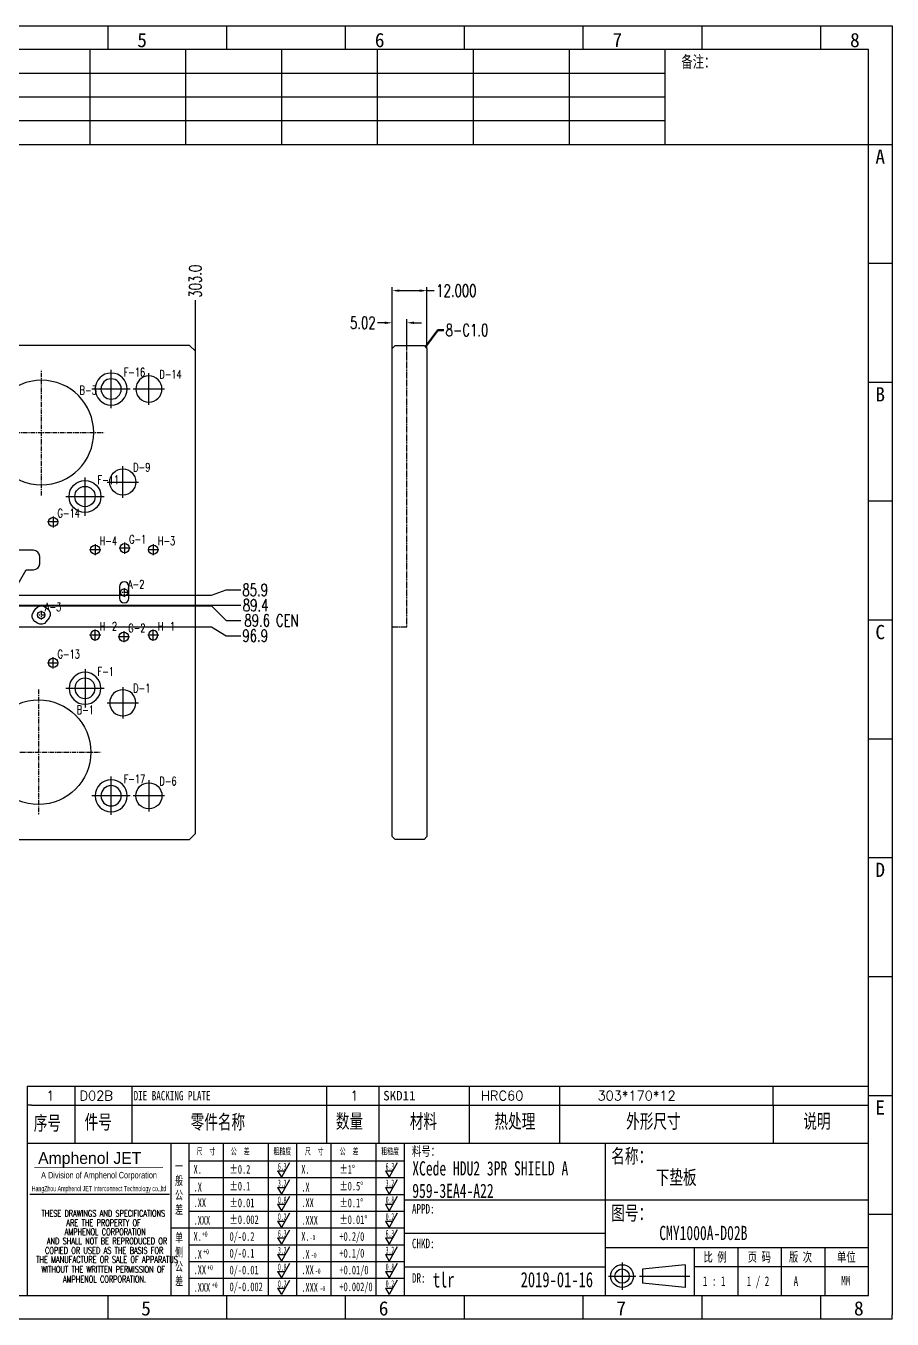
# Model space of a CAD drawing. Header units: millimetres. Extents: x -2852 to 5627, y -2271 to 1849.
# Drawn here: x 4678.4 to 4976.7, y -2270.9 to -1825.8 of the extents above; entities that cross this region are included whole.
import ezdxf
from ezdxf.enums import TextEntityAlignment as Align

# ---------------------------------------------------------------- set-up
doc = ezdxf.new("R2010")
doc.units = ezdxf.units.MM
doc.header["$PDSIZE"] = 3
for name, pattern in [('CENTER', [50.8, 31.75, -6.35, 6.35, -6.35]), ('CENTER2', [1.125, 0.75, -0.125, 0.125, -0.125]), ('DASHED2', [9.525, 6.35, -3.175])]:
    doc.linetypes.add(name, pattern=pattern)
for name, color, linetype in [('1', 7, 'Continuous'), ('11', 4, 'DASHED2'), ('41', 1, 'Continuous'), ('51', 1, 'CENTER2'), ('D02', 67, 'Continuous')]:
    doc.layers.add(name, color=color, linetype=linetype)
doc.styles.add('CH', font='仿宋_GB2312_0.ttf')
doc.styles.add('jet01', font='simplex.shx', dxfattribs={"width": 0.7, "bigfont": 'hztxt.shx'})
doc.styles.add('jet02', font='simplex.shx', dxfattribs={"width": 0.7})
doc.styles.add('SIMPLEX', font='SIMPLEX')
doc.styles.get("Standard").update_dxf_attribs({"font": '仿宋_GB2312_0.ttf', "width": 0.7})
doc.styles.add('TEXTSTYLE_1', font='TRIUMB.TTF')
doc.styles.add('TEXTSTYLE_2', font='TRIUM.TTF')
doc.styles.add('tk', font='', dxfattribs={"width": 0.7})
doc.styles.add('tk 2', font='仿宋_GB2312_0.ttf', dxfattribs={"width": 0.65})
doc.styles.add('tk 4', font='simplex.shx', dxfattribs={"width": 0.65, "bigfont": 'bigfont.shx'})
doc.styles.get('tk').set_extended_font_data('NSimSun')
doc.dimstyles.new('jet02', dxfattribs={"dimtxt": 3.5, "dimasz": 2.1, "dimexe": 1, "dimexo": 0, "dimgap": 0.5, "dimtad": 0, "dimtoh": 1, "dimdec": 3, "dimzin": 9, "dimdsep": 46, "dimtxsty": 'jet02', "dimcen": 0, "dimclrt": 256, "dimazin": 2, "dimtfac": 1, "dimtdec": 3, "dimtofl": 0, "dimtmove": 0, "dimatfit": 1, "dimfxl": 0, "dimarcsym": 0})

# ---------------------------------------------------------------- blocks, each defined once
blk = doc.blocks.new('A3-N')
at = {"layer": '1', "color": 1}
for p, q in [((0, 296.73), (420, 296.73)), ((240, 291.27), (240, 296.73)), ((267.27, 291.27), (267.27, 296.73)), ((294.55, 291.27), (294.55, 296.73)), ((321.82, 291.27), (321.82, 296.73)), ((349.09, 291.27), (349.09, 296.73)), ((376.36, 291.27), (376.36, 296.73)), ((403.64, 291.27), (403.64, 296.73)), ((420, 296.73), (420, 1)), ((420, 269.45), (414.55, 269.45)), ((420, 242.18), (414.55, 242.18)), ((420, 214.91), (414.55, 214.91)), ((420, 187.64), (414.55, 187.64)), ((420, 160.36), (414.55, 160.36)), ((420, 133.09), (414.55, 133.09)), ((420, 105.82), (414.55, 105.82)), ((420, 78.55), (414.55, 78.55)), ((420, 51.27), (414.55, 51.27)), ((222.45, 49.09), (221.45, 49.09)), ((221.45, 49.09), (221.45, 40.36)), ((222.45, 49.09), (414.55, 49.09)), ((232.36, 49.09), (232.36, 40.36)), ((245.45, 49.09), (245.45, 40.36)), ((290.18, 49.09), (290.18, 40.36)), ((302.18, 49.09), (302.18, 40.36)), ((322.91, 49.09), (322.91, 40.36)), ((343.64, 49.09), (343.64, 40.36)), ((392.73, 40.36), (392.73, 49.09)), ((258.55, 40.36), (258.55, 5.44)), ((266.45, 40.36), (266.45, 5.44)), ((276.78, 40.36), (276.78, 5.45)), ((291.18, 40.36), (291.18, 5.45)), ((301.51, 40.37), (301.51, 5.46)), ((308.01, 40.36), (308.01, 5.45)), ((354.09, 40.36), (354.09, 5.45)), ((308.01, 32.39), (258.55, 32.39)), ((308.01, 28.54), (258.55, 28.54)), ((414.55, 27.27), (308.01, 27.27)), ((308.01, 24.69), (258.55, 24.69)), ((420, 24), (414.55, 24)), ((354.09, 19.63), (308.01, 19.63)), ((308.01, 16.99), (258.55, 16.99)), ((414.55, 16.36), (354.09, 16.36)), ((374.55, 16.36), (374.55, 5.45)), ((384.55, 16.36), (384.55, 5.45)), ((394.55, 16.36), (394.55, 5.45)), ((404.55, 16.36), (404.55, 5.45)), ((308.01, 13.14), (258.55, 13.14)), ((308.01, 11.99), (354.09, 11.99)), ((372.51, 12.49), (362.69, 11.5)), ((372.51, 12.49), (372.51, 7.25)), ((414.55, 12), (374.55, 12)), ((308.01, 9.29), (258.55, 9.29)), ((362.69, 11.5), (362.69, 8.23)), ((372.51, 7.25), (362.69, 8.23)), ((240, 0), (240, 5.45)), ((267.27, 0), (267.27, 5.45)), ((294.55, 0), (294.55, 5.45)), ((321.82, 0), (321.82, 5.45)), ((349.09, 0), (349.09, 5.45)), ((376.36, 0), (376.36, 5.45)), ((403.64, 0), (403.64, 5.45)), ((420, 0), (1, 0)), ((420, 0), (420, 1))]:
    blk.add_line(p, q, dxfattribs=at)
at = {"layer": '1'}
for p, q in [((414.55, 278.18), (414.55, 284.73)), ((221.45, 40.36), (221.45, 5.45)), ((221.45, 40.36), (414.55, 40.36)), ((221.45, 40.36), (414.55, 40.36)), ((254.41, 40.36), (254.41, 5.45)), ((283.28, 40.36), (283.28, 5.45)), ((308.01, 36.24), (258.55, 36.24)), ((222.08, 28.67), (254.12, 28.67)), ((308.01, 20.84), (254.41, 20.84))]:
    blk.add_line(p, q, dxfattribs=at)
at = {"layer": '1', "color": 1, "ltscale": 0.05}
for p, q in [((281.68, 35.84), (279.79, 32.56)), ((306.41, 35.84), (304.52, 32.56)), ((278.93, 34.04), (279.79, 32.56)), ((278.93, 34.04), (280.65, 34.04)), ((303.66, 34.05), (304.52, 32.56)), ((303.66, 34.05), (305.38, 34.05)), ((278.93, 30.19), (279.79, 28.71)), ((278.93, 30.19), (280.65, 30.19)), ((281.68, 31.99), (279.79, 28.71)), ((303.66, 30.2), (305.38, 30.2)), ((303.66, 30.2), (304.52, 28.71)), ((306.41, 31.99), (304.52, 28.71)), ((281.68, 28.14), (279.79, 24.86)), ((306.41, 28.14), (304.52, 24.86)), ((278.93, 26.34), (279.79, 24.86)), ((278.93, 26.34), (280.65, 26.34)), ((281.68, 24.29), (279.79, 21.01)), ((303.66, 26.35), (304.52, 24.86)), ((303.66, 26.35), (305.38, 26.35)), ((306.41, 24.29), (304.52, 21.01)), ((278.93, 22.49), (280.65, 22.49)), ((278.93, 22.49), (279.79, 21.01)), ((303.66, 22.5), (305.38, 22.5)), ((303.66, 22.5), (304.52, 21.01)), ((278.93, 18.66), (279.79, 17.17)), ((278.93, 18.66), (280.65, 18.66)), ((281.68, 20.45), (279.79, 17.17)), ((303.66, 18.66), (304.52, 17.18)), ((303.66, 18.66), (305.38, 18.66)), ((306.41, 20.46), (304.52, 17.18)), ((281.68, 16.6), (279.79, 13.32)), ((306.41, 16.61), (304.52, 13.33)), ((278.93, 14.81), (280.65, 14.81)), ((278.93, 14.81), (279.79, 13.32)), ((281.68, 12.75), (279.79, 9.47)), ((303.66, 14.81), (305.38, 14.81)), ((303.66, 14.81), (304.52, 13.33)), ((306.41, 12.76), (304.52, 9.48)), ((278.93, 10.96), (279.79, 9.47)), ((278.93, 10.96), (280.65, 10.96)), ((303.66, 10.96), (304.52, 9.48)), ((303.66, 10.96), (305.38, 10.96)), ((306.41, 8.91), (304.52, 5.63)), ((278.93, 7.11), (279.79, 5.62)), ((278.93, 7.11), (280.65, 7.11)), ((281.68, 8.9), (279.79, 5.62)), ((303.66, 7.11), (305.38, 7.11)), ((303.66, 7.11), (304.52, 5.63))]:
    blk.add_line(p, q, dxfattribs=at)
at = {"layer": '1', "color": 1, "ltscale": 0.1}
for p, q in [((358.01, 13.02), (358.01, 6.71)), ((354.86, 9.87), (361.17, 9.87)), ((362.03, 9.87), (373.54, 9.87))]:
    blk.add_line(p, q, dxfattribs=at)
at = {"layer": '1'}
blk.add_lwpolyline([(221.45, 5.45), (414.55, 5.45), (414.55, 291.27), (5.45, 291.27), (5.45, 5.45), (414.55, 5.45)], dxfattribs=at)
at = {"layer": '1', "color": 7, "linetype": 'Continuous', "const_width": 0.123}
blk.add_lwpolyline([(223.11, 34.74), (252.6, 34.76)], dxfattribs=at)
at = {"layer": '1', "color": 1}
for radius in [2.62, 1.64]:
    blk.add_circle((358.01, 9.87), radius, dxfattribs=at)
at = {"layer": '41'}
for p, q in [((235.82, 291.27), (235.82, 269.45)), ((257.82, 291.27), (257.82, 269.45)), ((279.82, 291.27), (279.82, 269.45)), ((301.82, 291.27), (301.82, 269.45)), ((323.82, 291.27), (323.82, 269.45)), ((345.82, 291.27), (345.82, 269.45)), ((367.82, 291.27), (367.82, 269.45)), ((367.82, 285.82), (5.45, 285.82)), ((367.82, 280.36), (5.45, 280.36)), ((367.82, 274.91), (5.45, 274.91)), ((414.55, 269.45), (5.45, 269.45))]:
    blk.add_line(p, q, dxfattribs=at)
at = {"layer": '1', "color": 1}
for s, p in [('5', (247.82, 295.11)), ('6', (302.36, 295.11)), ('7', (356.91, 295.11)), ('8', (411.45, 295.11)), ('5', (248.72, 4.11)), ('6', (303.26, 4.11)), ('7', (357.81, 4.11)), ('8', (412.35, 4.11))]:
    blk.add_text(s, height=3.27, dxfattribs=at).set_placement(p, align=Align.TOP_CENTER)
at = {"layer": '1', "style": 'tk', "width": 0.7}
blk.add_text('备注：', height=2.727, dxfattribs=at).set_placement((375.51, 288.55), align=Align.MIDDLE)
at = {"layer": '1', "color": 1}
for s, p in [('A', (418.37, 268.36)), ('B', (418.37, 213.82)), ('C', (418.37, 159.27)), ('D', (418.37, 104.73)), ('E', (418.37, 50.18))]:
    blk.add_text(s, height=3.27, dxfattribs=at).set_placement(p, align=Align.TOP_RIGHT)
at = {"layer": '1', "color": 1, "style": 'tk 2', "width": 0.7}
for s, height, p in [('数量', 3.273, (292.3, 43.78)), ('材料', 3.273, (309.27, 43.78)), ('热处理', 3.273, (328.71, 43.78)), ('外形尺寸', 3.273, (358.94, 43.78)), ('说明', 3.273, (399.61, 43.78)), ('序号', 3.273, (222.96, 43.34)), ('件号', 3.273, (234.62, 43.61)), ('零件名称', 3.273, (258.97, 43.61)), ('料号：', 2.182, (309.77, 37.46)), ('名称：', 3.273, (355.52, 35.79)), ('图号：', 3.273, (355.52, 22.7)), ('比 例', 2.182, (376.69, 13.18)), ('页 码', 2.182, (386.85, 13.18)), ('版 次', 2.182, (396.31, 13.18)), ('单位', 2.182, (407.35, 13.18))]:
    blk.add_text(s, height=height, dxfattribs=at).set_placement(p)
at = {"layer": '1', "color": 7, "linetype": 'Continuous', "style": 'TEXTSTYLE_1'}
blk.add_text('Amphenol JET', height=2.7, dxfattribs=at).set_placement((223.96, 35.61))
at = {"layer": '1', "color": 1, "ltscale": 0.05, "style": 'tk 2', "width": 0.5}
for s, p in [('6.3', (279.01, 34.26)), ('6.3', (303.74, 34.27)), ('3.2', (279.01, 30.41)), ('3.2', (303.74, 30.42)), ('0.8', (279.01, 26.56)), ('0.8', (303.74, 26.57)), ('0.2', (279.01, 22.71)), ('0.2', (303.74, 22.72)), ('6.3', (279.01, 18.87)), ('6.3', (303.74, 18.88)), ('3.2', (279.01, 15.02)), ('3.2', (303.74, 15.03)), ('0.8', (279.01, 11.17)), ('0.8', (303.74, 11.18)), ('0.2', (279.01, 7.32)), ('0.2', (303.74, 7.33))]:
    blk.add_text(s, height=1.6, dxfattribs=at).set_placement(p)
at = {"layer": '1', "color": 7, "linetype": 'Continuous'}
for s, height, style, width, p in [('A Division of Amphenol Corporation', 1.5, 'TEXTSTYLE_2', 0.7, (224.64, 32.29)), ('HangZhou Amphenol JET Interconnect Technology co.,ltd ', 1.2, 'TEXTSTYLE_2', 0.6, (222.47, 29.36)), ('THESE DRAWINGS AND SPECIFICATIONS', 1.5, 'tk 4', 0.6, (224.73, 23.52)), ('ARE THE PROPERTY OF', 1.5, 'tk 4', 0.6, (230.45, 21.35)), ('AND SHALL NOT BE REPRODUCED OR', 1.5, 'tk 4', 0.6, (225.95, 17.17)), ('AMPHENOL CORPORATION', 1.5, 'tk 4', 0.6, (230.04, 19.27)), ('COPIED OR USED AS THE BASIS FOR', 1.5, 'tk 4', 0.6, (225.54, 15.02)), ('THE MANUFACTURE OR SALE OF APPARATUS', 1.5, 'tk 4', 0.6, (223.5, 12.92)), ('WITHOUT THE WRITTEN PERMISSION OF', 1.5, 'tk 4', 0.6, (224.73, 10.67)), ('AMPHENOL CORPORATION.', 1.5, 'tk 4', 0.6, (229.63, 8.4))]:
    blk.add_text(s, height=height, dxfattribs=dict(at, style=style, width=width)).set_placement(p)
at = {"layer": '1', "color": 1, "style": 'tk 2', "width": 0.7}
for s, p in [('X.', (259.64, 34.37)), ('%%P0.2', (267.9, 34.37)), ('X.', (284.37, 34.37)), ('%%P1%%D', (293.12, 34.37)), ('.X', (259.64, 30.28)), ('%%P0.1', (267.9, 30.52)), ('.X', (284.37, 30.28)), ('%%P0.5%%D', (293.12, 30.52)), ('.XX', (259.64, 26.71)), ('%%P0.01', (267.9, 26.67)), ('.XX', (284.37, 26.71)), ('%%P0.1%%D', (293.12, 26.67)), ('%%P0.002', (267.9, 22.82)), ('%%P0.01%%D', (293.12, 22.82)), ('.XXX', (259.64, 22.68)), ('.XXX', (284.37, 22.68)), ('X.', (259.64, 18.97)), ('0/-0.2', (267.9, 18.97)), ('X.', (284.37, 18.97)), ('+0.2/0', (293.12, 18.97)), ('.X', (259.64, 14.88)), ('0/-0.1', (267.9, 15.12)), ('.X', (284.37, 14.88)), ('+0.1/0', (293.12, 15.12)), ('.XX', (259.64, 11.31)), ('0/-0.01', (267.9, 11.27)), ('.XX', (284.37, 11.31)), ('+0.01/0', (293.12, 11.27)), ('.XXX', (259.64, 7.28)), ('0/-0.002', (267.9, 7.42)), ('.XXX', (284.37, 7.28)), ('+0.002/0', (293.12, 7.42))]:
    blk.add_text(s, height=2, dxfattribs=at).set_placement(p, align=Align.MIDDLE_LEFT)
at = {"layer": '1', "style": 'tk 2', "width": 0.7}
for s, p in [('APPD:', (309.77, 24.21)), ('CHKD:', (309.77, 16.27)), ('DR:', (309.77, 8.35))]:
    blk.add_text(s, height=2.182, dxfattribs=at).set_placement(p)
at = {"layer": '1', "color": 7, "style": 'tk 2', "width": 0.7}
blk.add_text('MM', height=2.182, dxfattribs=at).set_placement((408.31, 7.75))
at = {"layer": '1', "color": 1, "ltscale": 0.05, "char_height": 1.5, "width": 6.3627, "attachment_point": 1, "style": 'tk 2'}
for s, insert in [('尺  寸', (260.31, 39.25)), ('公  差', (268.17, 39.25)), ('粗糙度', (277.98, 39.25)), ('尺  寸', (285.2, 39.25)), ('公  差', (293.18, 39.25)), ('粗糙度', (302.71, 39.26))]:
    blk.add_mtext(s, dxfattribs=dict(at, insert=insert))
at = {"layer": '1', "ltscale": 0.05, "char_height": 2, "width": 2.5195, "attachment_point": 1, "style": 'tk 2'}
for s, insert in [('一般公差', (255.39, 36.11)), ('单侧公差', (255.39, 19.71))]:
    blk.add_mtext(s, dxfattribs=dict(at, insert=insert))
at = {"layer": '1', "color": 1, "ltscale": 0.05, "char_height": 1.2, "width": 5.1396, "attachment_point": 1, "line_spacing_factor": 0.8, "style": 'tk 2'}
for s, insert in [('+0', (261.58, 20.13)), ('-0', (286.31, 19.33)), ('+0', (261.88, 16.09)), ('-0', (286.61, 15.29)), ('+0', (262.79, 12.45)), ('-0', (287.51, 11.65)), ('+0', (263.87, 8.44)), ('-0', (288.59, 7.64))]:
    blk.add_mtext(s, dxfattribs=dict(at, insert=insert))
at = {"layer": '1', "style": 'tk 2', "width": 0.7}
for tag, p in [('PATR-NO1', (309.84, 32.96)), ('TITLE', (365.74, 30.9)), ('PATR-NO2', (309.84, 27.81)), ('DWG-NO:', (366.54, 18.14))]:
    blk.add_attdef(tag, p, '', height=3.27, dxfattribs=at)
at = {"layer": '1', "color": 1, "style": 'tk 2', "width": 0.7}
for tag, p in [('DRAW', (314.55, 7.27)), ('DATE', (334.72, 7.32))]:
    blk.add_attdef(tag, p, '', height=3.49, dxfattribs=at)
at = {"layer": '1', "style": 'tk 2', "width": 0.7}
for tag, p in [('SCALE', (376.55, 8.73)), ('SHEET', (386.6, 8.72)), ('REV', (397.38, 8.73))]:
    blk.add_attdef(tag, text='', height=2.18, dxfattribs=at).set_placement(p, align=Align.MIDDLE_LEFT)
blk = doc.blocks.new('FB3')
at = {"layer": '1', "color": 1}
for p, q in [((0, 4.36), (193.09, 4.36)), ((0, 4.36), (0, 0)), ((10.91, 4.36), (10.91, 0)), ((24, 4.36), (24, 0)), ((68.73, 4.36), (68.73, 0)), ((80.73, 4.36), (80.73, 0)), ((101.45, 4.36), (101.45, 0)), ((122.18, 4.36), (122.18, 0)), ((171.27, 0), (171.27, 4.36))]:
    blk.add_line(p, q, dxfattribs=at)
at = {"layer": '1'}
for tag, style, p in [('ITEM', 'SIMPLEX', (4.36, 2.18)), ('PARTNO', 'SIMPLEX', (12, 2.18)), ('QTY', 'SIMPLEX', (74.18, 2.18)), ('MATL', 'CH', (81.72, 2.18)), ('FINISH', 'SIMPLEX', (104.17, 2.18)), ('SPEC', 'SIMPLEX', (130.91, 2.18)), ('REMARK', 'SIMPLEX', (174.06, 2.18))]:
    blk.add_attdef(tag, text='', height=2.18, dxfattribs=dict(at, style=style)).set_placement(p, align=Align.MIDDLE_LEFT)
at = {"layer": '1', "style": 'tk', "width": 0.7}
blk.add_attdef('DIE', text='', height=2.18, dxfattribs=at).set_placement((24.43, 2.18), align=Align.MIDDLE_LEFT)
blk = doc.blocks.new('D02-LM8')
at = {"layer": 'D02', "color": 6, "linetype": 'CENTER'}
for p, q in [((1.92, 0), (-1.92, 0)), ((0, 1.92), (0, -1.92))]:
    blk.add_line(p, q, dxfattribs=at)
at = {"layer": 'D02', "linetype": 'Continuous'}
blk.add_circle((0, 0), 1.6, dxfattribs=at)
blk = doc.blocks.new('D02-POST20')
at = {"layer": 'D02', "color": 6, "linetype": 'CENTER', "ltscale": 0.05}
for p, q in [((0, 21.6), (0, -21.6)), ((21.6, 0), (-21.6, 0))]:
    blk.add_line(p, q, dxfattribs=at)
at = {"layer": 'D02', "linetype": 'Continuous', "ltscale": 0.05}
blk.add_circle((0, 0), 18, dxfattribs=at)
blk = doc.blocks.new('D02-LM10')
at = {"layer": 'D02', "color": 6, "linetype": 'CENTER'}
for p, q in [((1.92, 0), (-1.92, 0)), ((0, 1.92), (0, -1.92))]:
    blk.add_line(p, q, dxfattribs=at)
at = {"layer": 'D02', "linetype": 'Continuous'}
blk.add_circle((0, 0), 1.6, dxfattribs=at)
blk = doc.blocks.new('D02-L8')
at = {"layer": 'D02', "color": 6, "linetype": 'CENTER'}
for p, q in [((0, 5.4), (0, -5.4)), ((5.4, 0), (-5.4, 0))]:
    blk.add_line(p, q, dxfattribs=at)
at = {"layer": 'D02', "linetype": 'Continuous'}
blk.add_circle((0, 0), 4.5, dxfattribs=at)
blk = doc.blocks.new('D02-M6')
at = {"layer": 'D02', "color": 6, "linetype": 'CENTER'}
for p, q in [((0, 6.6), (0, -6.6)), ((6.6, 0), (-6.6, 0))]:
    blk.add_line(p, q, dxfattribs=at)
at = {"layer": 'D02', "linetype": 'Continuous'}
for radius in [5.5, 3.5]:
    blk.add_circle((0, 0), radius, dxfattribs=at)
blk = doc.blocks.new('WCS')
at = {"layer": '1', "color": 6, "linetype": 'CENTER', "ltscale": 0.05}
for p, q in [((1.5, 0), (-1.5, 0)), ((0, 1.5), (0, -1.5))]:
    blk.add_line(p, q, dxfattribs=at)
at = {"layer": '1', "linetype": 'Continuous', "ltscale": 0.05}
blk.add_circle((0, 0), 1.25, dxfattribs=at)
blk = doc.blocks.new('*D4997')
at = {"layer": '41', "ltscale": 0.05}
for p, q in [((1809.41, 1198.36), (1942.48, 1198.36)), ((1942.48, 1198.36), (1947.52, 1195.36)), ((1947.52, 1195.36), (1952.56, 1195.36))]:
    blk.add_line(p, q, dxfattribs=at)
at = {"layer": 'Defpoints', "color": 0, "ltscale": 0.05}
for p in [(1633.95, 1295.26), (1809.41, 1198.36), (1952.56, 1195.36)]:
    blk.add_point(p, dxfattribs=at)
at = {"layer": '41', "ltscale": 0.05, "insert": (1957.57, 1195.36), "char_height": 4.2, "attachment_point": 5, "style": 'jet02'}
blk.add_mtext('96.9', dxfattribs=at)
blk = doc.blocks.new('*D4998')
at = {"layer": '41', "ltscale": 0.05}
for p, q in [((1795.13, 1205.66), (1942.48, 1205.66)), ((1942.48, 1205.66), (1947.52, 1200.61)), ((1947.52, 1200.61), (1952.56, 1200.61))]:
    blk.add_line(p, q, dxfattribs=at)
at = {"layer": 'Defpoints', "color": 0, "ltscale": 0.05}
for p in [(1633.95, 1295.26), (1795.13, 1205.66), (1952.56, 1200.61)]:
    blk.add_point(p, dxfattribs=at)
at = {"layer": '41', "ltscale": 0.05, "insert": (1963.17, 1200.61), "char_height": 4.2, "attachment_point": 5, "style": 'jet02'}
blk.add_mtext('89.6{\\C1; CEN }', dxfattribs=at)
blk = doc.blocks.new('*D4999')
at = {"layer": '41', "ltscale": 0.05}
blk.add_line((1814.95, 1205.86), (1952.56, 1205.86), dxfattribs=at)
at = {"layer": 'Defpoints', "color": 0, "ltscale": 0.05}
for p in [(1633.95, 1295.26), (1814.95, 1205.86), (1952.56, 1205.86)]:
    blk.add_point(p, dxfattribs=at)
at = {"layer": '41', "ltscale": 0.05, "insert": (1957.71, 1205.86), "char_height": 4.2, "attachment_point": 5, "style": 'jet02'}
blk.add_mtext('89.4', dxfattribs=at)
blk = doc.blocks.new('*D5000')
at = {"layer": '41', "ltscale": 0.05}
for p, q in [((1942.48, 1209.36), (1947.52, 1211.11)), ((1947.52, 1211.11), (1952.56, 1211.11)), ((1797.55, 1209.36), (1942.48, 1209.36))]:
    blk.add_line(p, q, dxfattribs=at)
at = {"layer": 'Defpoints', "color": 0, "ltscale": 0.05}
for p in [(1633.95, 1295.26), (1952.56, 1211.11), (1797.55, 1209.36)]:
    blk.add_point(p, dxfattribs=at)
at = {"layer": '41', "ltscale": 0.05, "insert": (1957.57, 1211.11), "char_height": 4.2, "attachment_point": 5, "style": 'jet02'}
blk.add_mtext('85.9', dxfattribs=at)
blk = doc.blocks.new('*D5007')
at = {"layer": '41', "ltscale": 0.05}
blk.add_line((1936.95, 1293.26), (1936.95, 1310.86), dxfattribs=at)
at = {"layer": 'Defpoints', "color": 0, "ltscale": 0.05}
for p in [(1936.95, 1310.86), (1633.95, 1295.26), (1936.95, 1293.26)]:
    blk.add_point(p, dxfattribs=at)
at = {"layer": '41', "ltscale": 0.05, "insert": (1936.95, 1317.34), "char_height": 4.2, "attachment_point": 5, "rotation": 90, "style": 'jet02'}
blk.add_mtext('303.0', dxfattribs=at)
blk = doc.blocks.new('*D5011')
at = {"layer": '41', "ltscale": 0.05}
for p, q in [((2004.71, 1294.26), (2004.71, 1315.31)), ((2007.23, 1314.11), (2014.19, 1314.11)), ((2016.71, 1294.26), (2016.71, 1315.31)), ((2016.71, 1314.11), (2019.23, 1314.11))]:
    blk.add_line(p, q, dxfattribs=at)
for points in [[(2007.23, 1314.53), (2007.23, 1313.69), (2004.71, 1314.11)], [(2014.19, 1313.69), (2014.19, 1314.53), (2016.71, 1314.11)]]:
    blk.add_solid(points, dxfattribs=at)
at = {"layer": 'Defpoints', "color": 0, "ltscale": 0.05}
for p in [(2016.71, 1314.11), (2004.71, 1294.26), (2016.71, 1294.26)]:
    blk.add_point(p, dxfattribs=at)
at = {"layer": '41', "ltscale": 0.05, "insert": (2026.83, 1314.11), "char_height": 4.2, "attachment_point": 5, "style": 'jet02'}
blk.add_mtext('12.000', dxfattribs=at)
blk = doc.blocks.new('*D5012')
at = {"layer": '41', "ltscale": 0.05}
for p, q in [((2004.71, 1294.26), (2004.71, 1304.25)), ((2009.73, 1295.26), (2009.73, 1304.25)), ((2002.19, 1303.05), (1999.67, 1303.05)), ((2012.25, 1303.05), (2014.77, 1303.05))]:
    blk.add_line(p, q, dxfattribs=at)
for points in [[(2002.19, 1302.63), (2002.19, 1303.47), (2004.71, 1303.05)], [(2012.25, 1303.47), (2012.25, 1302.63), (2009.73, 1303.05)]]:
    blk.add_solid(points, dxfattribs=at)
at = {"layer": 'Defpoints', "color": 0, "ltscale": 0.05}
for p in [(2004.71, 1303.05), (2009.73, 1295.26), (2004.71, 1294.26)]:
    blk.add_point(p, dxfattribs=at)
at = {"layer": '41', "ltscale": 0.05, "insert": (1994.59, 1303.05), "char_height": 4.2, "attachment_point": 5, "style": 'jet02'}
blk.add_mtext('5.02', dxfattribs=at)

msp = doc.modelspace()

# ---------------------------------------------------------------- hatches: boundary and pattern name
at = {"layer": '41', "ltscale": 0.05}
h = msp.add_hatch(dxfattribs=at)
h.set_pattern_fill('ANSI31', color=256, scale=0.5, style=0)
h.set_pattern_definition([(45, (4433.809, -1935.7575), (-1.122532, 1.122532), [])])
h.paths.add_polyline_path([(4736.809, -2103.7575), (4736.809, -1937.7575), (4734.809, -1935.7575), (4599.404, -1935.7575), (4599.404, -2019.6575, -0.41421356), (4597.404, -2021.6575), (4596.634, -2021.6575), (4596.634, -2025.3575, -1), (4593.334, -2025.3575), (4593.334, -2021.6575), (4589.364, -2021.6575, -0.41421356), (4587.364, -2019.6575), (4587.364, -1935.7575), (4435.809, -1935.7575), (4433.809, -1937.7575), (4433.809, -1981.2575), (4437.809, -1981.2575, -1), (4437.809, -1986.2575), (4433.809, -1986.2575), (4433.809, -2055.2575), (4437.809, -2055.2575, -1), (4437.809, -2060.2575), (4433.809, -2060.2575), (4433.809, -2103.7575), (4435.809, -2105.7575), (4734.809, -2105.7575)], flags=17)
h.paths.add_polyline_path([(4736.809, -2103.7575), (4736.809, -1937.7575), (4734.809, -1935.7575), (4616.804, -1935.7575), (4616.804, -2023.1575, -0.41421356), (4614.804, -2025.1575), (4611.264, -2025.1575), (4611.264, -2030.6575, -0.41421356), (4609.264, -2032.6575), (4606.764, -2032.6575, -0.41421356), (4604.764, -2030.6575), (4604.764, -1935.7575), (4435.809, -1935.7575), (4433.809, -1937.7575), (4433.809, -1981.2575), (4437.809, -1981.2575, -1), (4437.809, -1986.2575), (4433.809, -1986.2575), (4433.809, -2055.2575), (4437.809, -2055.2575, -1), (4437.809, -2060.2575), (4433.809, -2060.2575), (4433.809, -2103.7575), (4435.809, -2105.7575), (4734.809, -2105.7575)], flags=17)

# ---------------------------------------------------------------- linework, layer by layer
at = {"layer": '11', "ltscale": 0.05}
for p, q in [((4809.5802, -2032.6575), (4809.5802, -1935.7575)), ((4804.5602, -2032.6575), (4809.5802, -2032.6575))]:
    msp.add_line(p, q, dxfattribs=at)
at = {"layer": 'D02', "ltscale": 0.05}
for points in [[(4433.809, -2055.2575), (4437.809, -2055.2575, -1), (4437.809, -2060.2575), (4433.809, -2060.2575), (4433.809, -2103.7575), (4435.809, -2105.7575), (4734.809, -2105.7575), (4736.809, -2103.7575), (4736.809, -1937.7575), (4734.809, -1935.7575), (4435.809, -1935.7575), (4433.809, -1937.7575), (4433.809, -1981.2575), (4437.809, -1981.2575, -1), (4437.809, -1986.2575), (4433.809, -1986.2575)], [(4681.109, -2012.9775, 0.41421356), (4683.209, -2010.8775), (4683.209, -2008.3575, 0.41421356), (4681.109, -2006.2575), (4671.309, -2006.2575, 0.41421356), (4668.809, -2008.7575), (4668.809, -2021.7575, 0.41421356), (4671.309, -2024.2575), (4672.959, -2024.2575, 0.54980446), (4674.859, -2021.2631), (4674.859, -2019.369), (4678.5491, -2012.9775)], [(4713.909, -2022.7575), (4713.909, -2018.7575, 1), (4710.709, -2018.7575), (4710.709, -2022.7575, 1)], [(4686.4372, -2029.4496), (4685.4908, -2030.8012, -0.41421356), (4682.4268, -2031.3415), (4681.5257, -2030.7105, -0.41421356), (4680.9854, -2027.6465), (4681.9318, -2026.2949, -0.41421356), (4684.9958, -2025.7547), (4685.8969, -2026.3856, -0.41421356)]]:
    msp.add_lwpolyline(points, format="xyb", close=True, dxfattribs=at)
msp.add_lwpolyline([(4804.5602, -1936.7575), (4805.5602, -1935.7575), (4815.5602, -1935.7575), (4816.5602, -1936.7575), (4816.5602, -2104.7575), (4815.5602, -2105.7575), (4805.5602, -2105.7575), (4804.5602, -2104.7575)], close=True, dxfattribs=at)

# ---------------------------------------------------------------- block references
at = {"layer": '1', "ltscale": 0.05, "xscale": 1.5, "yscale": 1.5, "zscale": 1.5}
for name, p, values in [('A3-N', (4346.7373, -2270.8642), {'DWG-NO:': 'CMY1000A-D02B', 'TITLE': '下垫板', 'REV': 'A', 'SHEET': '1 / 2', 'DRAW': 'tlr', 'DATE': '2019-01-16', 'PATR-NO1': 'XCede HDU2 3PR SHIELD A', 'PATR-NO2': '959-3EA4-A22', 'SCALE': '1 : 1'}), ('FB3', (4678.9191, -2197.2278), {'PARTNO': 'D02B', 'ITEM': '1', 'DIE': 'DIE BACKING PLATE', 'QTY': '1', 'MATL': 'SKD11', 'FINISH': 'HRC60', 'SPEC': '303*170*12'})]:
    msp.add_blockref(name, p, dxfattribs=at).add_auto_attribs(values)
at = {"layer": '51', "ltscale": 0.05}
for p in [(4712.309, -2020.7575), (4683.7113, -2028.5481)]:
    msp.add_blockref('WCS', p, dxfattribs=at)
at = {"layer": 'D02', "ltscale": 0.05, "extrusion": (0, 0, -1), "zscale": -1, "rotation": 270}
msp.add_blockref('D02-POST20', (-4683.809, -1965.7575), dxfattribs=at)
at = {"layer": 'D02', "extrusion": (0, 0, -1), "zscale": -1, "rotation": 180}
for name, p in [('D02-M6', (-4707.809, -1950.7575)), ('D02-L8', (-4720.809, -1950.7575)), ('D02-LM10', (-4702.309, -2035.4575)), ('D02-LM10', (-4722.309, -2035.4575)), ('D02-M6', (-4707.809, -2090.7575))]:
    msp.add_blockref(name, p, dxfattribs=at)
at = {"layer": 'D02', "rotation": 180}
for name, p in [('D02-L8', (4711.809, -1982.7575)), ('D02-M6', (4698.809, -1987.7575)), ('D02-LM8', (4687.809, -2045.0075))]:
    msp.add_blockref(name, p, dxfattribs=at)
at = {"layer": 'D02'}
for name, p in [('D02-LM8', (4687.809, -1996.5075)), ('D02-LM10', (4702.309, -2006.0575)), ('D02-LM8', (4712.459, -2005.5075)), ('D02-LM10', (4722.309, -2006.0575)), ('D02-LM8', (4712.159, -2036.0075)), ('D02-L8', (4720.809, -2090.7575))]:
    msp.add_blockref(name, p, dxfattribs=at)
at = {"layer": 'D02', "extrusion": (0, 0, -1), "zscale": -1}
for name, p in [('D02-M6', (-4698.809, -2053.7575)), ('D02-L8', (-4711.809, -2058.7575))]:
    msp.add_blockref(name, p, dxfattribs=at)
at = {"layer": 'D02', "ltscale": 0.05, "rotation": 90}
msp.add_blockref('D02-POST20', (4682.809, -2075.7575), dxfattribs=at)

# ---------------------------------------------------------------- texts
at = {"layer": '41', "ltscale": 0.05, "style": 'jet01', "width": 0.7}
for s, p in [('F-16', (4712.1139, -1946.4527)), ('D-14', (4724.4068, -1947.1598)), ('B-3', (4696.9527, -1952.6138)), ('F-11', (4703.1139, -1983.4527)), ('D-9', (4715.4068, -1979.1598)), ('G-14', (4689.3562, -1994.9604)), ('H-4', (4703.8562, -2004.5104)), ('G-1', (4714.0062, -2003.9604)), ('H-3', (4723.8562, -2004.5104)), ('A-2', (4713.6087, -2019.4579)), ('A-3', (4685.011, -2027.2484)), ('H-2', (4703.8562, -2033.9104)), ('G-2', (4713.7062, -2034.4604)), ('H-1', (4723.8562, -2033.9104)), ('G-13', (4689.3562, -2043.4604)), ('F-1', (4703.1139, -2049.4527)), ('D-1', (4715.4068, -2055.1598)), ('B-1', (4695.9527, -2062.6138)), ('F-17', (4712.1139, -2086.4527)), ('D-6', (4724.4068, -2087.1598))]:
    msp.add_text(s, height=2.94, dxfattribs=at).set_placement(p)
at = {"layer": '41', "ltscale": 0.05, "insert": (4822.9615, -1930.4796), "char_height": 4.2, "attachment_point": 4, "style": 'jet02'}
msp.add_mtext('8-C1.0', dxfattribs=at)

# ---------------------------------------------------------------- dimensions: what is measured, and where the dimension line sits
at = {"layer": '41', "ltscale": 0.05}
for feature_location, offset, dtype, picture, middle in [((4736.809, -1937.7575), (0, 17.6026), 1, '*D5007', (4736.809, -1913.6749)), ((4609.264, -2032.6575), (143.1476, -3), 0, '*D4997', (4757.4216, -2035.6575)), ((4614.804, -2025.1575), (137.6076, 0), 0, '*D4999', (4757.5616, -2025.1575)), ((4597.404, -2021.6575), (155.0076, 1.75), 0, '*D5000', (4757.4216, -2019.9075))]:
    dim = msp.add_ordinate_dim(feature_location=feature_location, offset=offset, dtype=dtype, origin=(4433.809, -1935.7575), dimstyle='jet02', override={"dimscale": 1.2, "dimtoh": 0, "dimdec": 1, "dimzin": 1, "dimclrd": 256, "dimclre": 256, "dimadec": 1, "dimazin": 0, "dimatfit": 3, "dimlwd": 65535, "dimlwe": 65535}, dxfattribs=at)
    dim.commit()
    dim.dimension.update_dxf_attribs({"geometry": picture, "text_midpoint": middle, "insert": (2799.8548, -3231.0141)})
for base, p1, p2, override, picture, middle in [((4816.5602, -1916.9002), (4804.5602, -1936.7575), (4816.5602, -1936.7575), {"dimscale": 1.2, "dimtoh": 0, "dimzin": 1, "dimclrd": 256, "dimclre": 256, "dimadec": 3, "dimazin": 0, "dimatfit": 3, "dimlwd": 65535, "dimlwe": 65535}, '*D5011', (4826.6802, -1916.9002)), ((4804.5602, -1927.9671), (4809.5802, -1935.7575), (4804.5602, -1936.7575), {"dimscale": 1.2, "dimtoh": 0, "dimdec": 2, "dimzin": 1, "dimclrd": 256, "dimclre": 256, "dimazin": 0, "dimatfit": 3, "dimlwd": 65535, "dimlwe": 65535}, '*D5012', (4794.4402, -1927.9671))]:
    dim = msp.add_linear_dim(base=base, p1=p1, p2=p2, dimstyle='jet02', override=override, dxfattribs=at)
    dim.commit()
    dim.dimension.update_dxf_attribs({"geometry": picture, "text_midpoint": middle, "insert": (2799.8548, -3231.0141)})
dim = msp.add_ordinate_dim(feature_location=(4594.984, -2025.3575), offset=(157.4276, -5.05), dtype=0, origin=(4433.809, -1935.7575), text='<>{\\C1; CEN }', dimstyle='jet02', override={"dimscale": 1.2, "dimtoh": 0, "dimdec": 1, "dimzin": 1, "dimclrd": 256, "dimclre": 256, "dimadec": 1, "dimazin": 0, "dimatfit": 3, "dimlwd": 65535, "dimlwe": 65535}, dxfattribs=at)
dim.commit()
dim.dimension.update_dxf_attribs({"geometry": '*D4998', "text_midpoint": (4763.0216, -2030.4075), "insert": (2799.8548, -3231.0141)})

# ---------------------------------------------------------------- leaders
at = {"layer": '41', "ltscale": 0.05, "annotation_type": 0, "has_hookline": 1, "hookline_direction": 0, "text_width": 14.98}
msp.add_leader([(4816.0602, -1936.2575), (4820.2615, -1930.4796), (4822.3615, -1930.4796)], dimstyle='jet02', override={"dimscale": 1.2, "dimtoh": 0, "dimzin": 1, "dimclrd": 256, "dimclre": 256, "dimadec": 3, "dimazin": 0, "dimatfit": 3, "dimlwd": 65535, "dimlwe": 65535}, dxfattribs=at)

doc.saveas('drawing.dxf')
